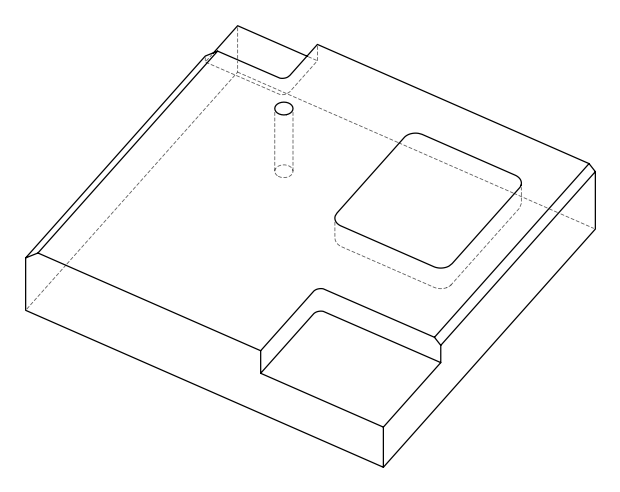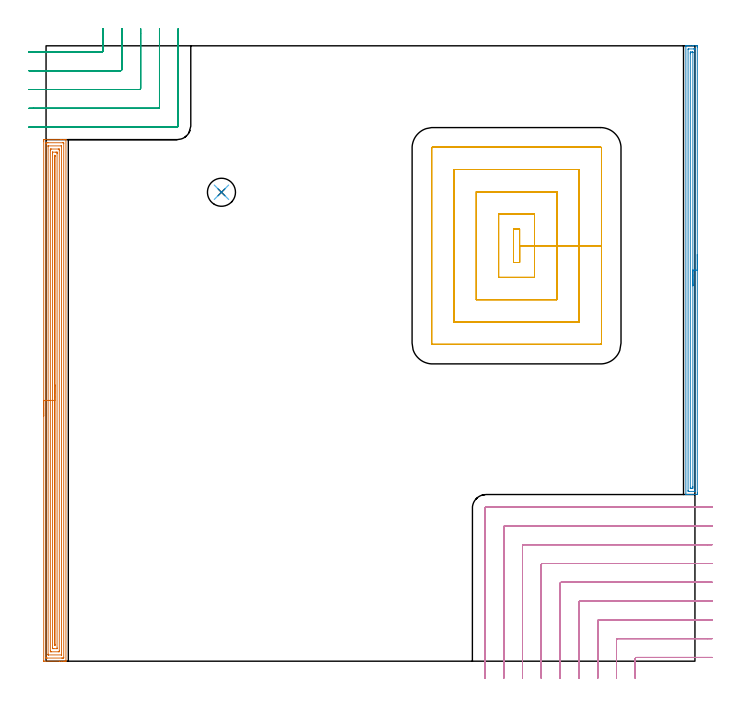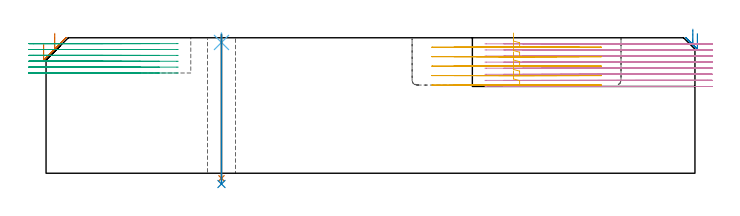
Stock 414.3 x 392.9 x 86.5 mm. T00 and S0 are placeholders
(PLAN: 8 operations, 5 tool changes, 69.9 min)
(1 AREA_MILL | FG_CHAMFER_SURFACE | UGT0205_001 | 16.15 min | 34287 mm3)
(2 AREA_MILL_1 | FG_CHAMFER_SURFACE_1 | UGT0205_001 | 7.07 min | 7746 mm3)
(3 MILL_CORNER_NOTCH_RECTANGULAR | CORNER_NOTCH_RECTANGULAR | UGT0201_008 | Follow Part, ap 4, ae 75% | 7.33 min | 123463 mm3)
(4 MILL_CORNER_NOTCH_RECTANGULAR_1 | CORNER_NOTCH_RECTANGULAR_1 | UGT0201_008 | Follow Part, ap 4, ae 75% | 24.86 min | 469628 mm3)
(5 MILL_RECTANGULAR_POCKET | POCKET_RECTANGULAR_STRAIGHT | NXT0201_007 | Follow Part, ap 6.25, ae 75% | 13.66 min | 602251 mm3)
(6 SPOT_DRILL | STEP1HOLE | NXT0321_9005460120000 | 0.05 min | 197 mm3)
(7 DRILL_THROUGH_HOLE_INTO_CENTER | STEP1HOLE | NXT0301_065 | 0.37 min | 5822 mm3)
(8 DRILL_TO_ENLARGE_THROUGH_HOLE | STEP1HOLE | UGT0301_249 | 0.38 min | 15668 mm3)
(TOOL UGT0205_001 | Chamfer Mill 20 x 3 x 45 deg. | D20 FL50 Z2)
(TOOL UGT0201_008 | End Mill 16 mm | D16 FL32 Z4)
(TOOL NXT0201_007 | ENDMILL 25mm [R216.25-25050GCK54P 1620] | D25 R3 FL54 Z5)
(TOOL NXT0321_9005460120000 | NC Spot Drill, 142deg, 12mm, Carbide, Uncoated | D12 PA142 FL30 Z2)
(TOOL NXT0301_065 | Carbide Drill 9.4mm [860.1-0940-075A1-MM 2214] | D9.4 PA140 FL98 Z2)
(TOOL UGT0301_249 | Twist Drill 17.9 mm | D17.9 PA118 FL130 Z2)
(OP 1 AREA_MILL)
G17 G21 G94 G90
T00 M6
G54
G17 G0 G90 X-1.5 Y156.5 S1061 M3
G43 Z96.5 H0
Z82.3
G94 G1 Y156.538 Z81.428 F250.
Y156.652 Z80.564
Y156.841 Z79.712
Y157.103 Z78.88
Y157.437 Z78.074
Y157.84 Z77.3
Y158.308 Z76.564
Y158.84 Z75.872
Y159.429 Z75.229
Y160.072 Z74.64
Y160.764 Z74.108
Y161.5 Z73.64
Y162.274 Z73.237
Y163.08 Z72.903
Y163.912 Z72.641
Y164.764 Z72.452
Y165.628 Z72.338
Y166.5 Z72.3
Y331.958
X-1.499 Y332.37 Z72.301
X-1.495 Y332.847 Z72.303
X-1.492 Y332.991 Z72.306
X-1.024 Y332.995 Z72.774
X-0.402 Y333. Z73.395
X9.574 Z83.369
X10.98 Z84.776
X11.341 Z85.136
X12.062 Z85.862
X12.312 Z86.111
X12.687 Y332.993 Z86.478
X12.697 Y332.991 Z86.488
X12.7 Y332.817 Z86.5
Y0.183
X12.696 Y0.053 Z86.49
X12.689 Y0.038 Z86.482
X12.663 Y0.01 Z86.454
X12.311 Y0. Z86.111
X12.062 Z85.862
X11.341 Z85.136
X10.097 Z83.894
X8.691 Z82.487
X-1.286 Y0.001 Z72.512
X-1.492 Y0.01 Z72.306
X-1.499 Y0.217 Z72.299
Y0.242
X-1.5 Y166.5 Z72.3
X-0.086 Z73.714
X-0.085 Y330.526 Z73.715
Y330.582
X-0.076 Y330.99 Z73.724
X0.332 Y330.998 Z74.132
X0.742 Y330.999 Z74.542
X1.213 Y331. Z75.013
X10.458 Y330.999 Z84.258
X10.931 Y330.997 Z84.731
X11.171 Y330.99 Z84.971
X11.279 Y330.971 Z85.079
X11.285 Y330.639 Z85.085
Y330.582
Y2.474
Y2.418
X11.276 Y2.01 Z85.076
X10.868 Y2.002 Z84.668
X10.458 Y2.001 Z84.258
X9.987 Y2. Z83.787
X0.742 Y2.001 Z74.542
X0.269 Y2.003 Z74.069
X0.029 Y2.01 Z73.829
X-0.079 Y2.029 Z73.721
X-0.085 Y2.362 Z73.715
Y2.418
X-0.086 Y166.5 Z73.714
X1.328 Z75.128
X1.329 Y328.794 Z75.129
X1.33 Y328.944 Z75.13
X1.333 Y328.98 Z75.133
X1.335 Y328.99 Z75.135
X1.354 Y328.994 Z75.154
X1.423 Y328.999 Z75.223
X9.574 Y329. Z83.374
X9.778 Y328.997 Z83.578
X9.836 Y328.994 Z83.636
X9.865 Y328.99 Z83.665
X9.867 Y328.973 Z83.667
X9.87 Y328.894 Z83.67
X9.871 Y328.794 Z83.671
X9.872 Y328.493 Z83.672
X9.871 Y4.206 Z83.671
X9.87 Y4.056 Z83.67
X9.867 Y4.02 Z83.667
X9.865 Y4.01 Z83.665
X9.846 Y4.006 Z83.646
X9.777 Y4.001 Z83.577
X1.626 Y4. Z75.426
X1.422 Y4.003 Z75.222
X1.364 Y4.006 Z75.164
X1.335 Y4.01 Z75.135
X1.333 Y4.027 Z75.133
X1.33 Y4.106 Z75.13
X1.329 Y4.206 Z75.129
X1.328 Y4.507 Z75.128
Y166.5
X2.743 Z76.543
Y326.111
X2.746 Y326.765 Z76.546
X2.75 Y326.978 Z76.55
X2.953 Y326.99 Z76.753
X3.392 Y327. Z77.192
X7.808 Z81.608
X8.248 Y326.99 Z82.048
X8.451 Y326.983 Z82.251
X8.453 Y326.866 Z82.253
X8.457 Y326.348 Z82.257
Y6.889
X8.454 Y6.235 Z82.254
X8.45 Y6.022 Z82.25
X8.247 Y6.01 Z82.047
X7.808 Y6. Z81.608
X3.392 Z77.192
X2.952 Y6.01 Z76.752
X2.749 Y6.017 Z76.549
X2.747 Y6.134 Z76.547
X2.743 Y6.652 Z76.543
Y166.5
X4.157 Z77.957
Y324.562
X4.16 Y324.802 Z77.96
X4.164 Y324.961 Z77.964
X4.167 Y324.992 Z77.967
X4.172 Y324.994 Z77.972
X4.192 Y324.997 Z77.992
X4.275 Y324.999 Z78.075
X6.256 Y325. Z80.056
X6.925 Y324.996 Z80.725
X7.02 Y324.993 Z80.82
X7.029 Y324.991 Z80.829
X7.036 Y324.967 Z80.836
X7.04 Y324.842 Z80.84
X7.042 Y324.682 Z80.842
X7.043 Y324.442 Z80.843
Y324.323
Y8.438
X7.04 Y8.198 Z80.84
X7.036 Y8.039 Z80.836
X7.033 Y8.008 Z80.833
X7.028 Y8.006 Z80.828
X7.008 Y8.003 Z80.808
X6.925 Y8.001 Z80.725
X4.944 Y8. Z78.744
X4.275 Y8.004 Z78.075
X4.18 Y8.007 Z77.98
X4.171 Y8.009 Z77.971
X4.164 Y8.032 Z77.964
X4.16 Y8.158 Z77.96
X4.158 Y8.318 Z77.958
X4.157 Y8.797 Z77.957
Y166.5
X5.571 Z79.371
Y322.116
X5.572 Y322.534 Z79.372
X5.574 Y322.593 Z79.374
X5.589 Y322.993 Z79.389
X5.622 Y322.99 Z79.422
X5.624 Y322.957 Z79.424
X5.628 Y322.534 Z79.428
X5.629 Y322.117 Z79.429
Y10.884
X5.626 Y10.466 Z79.426
X5.622 Y10.059 Z79.422
X5.612 Y10.006 Z79.412
X5.578 Y10.01 Z79.378
X5.575 Y10.043 Z79.375
X5.571 Y10.466 Z79.371
Y10.524
Y166.5
Y167.372 Z79.409
Y168.236 Z79.523
Y169.088 Z79.712
Y169.92 Z79.974
Y170.726 Z80.308
Y171.5 Z80.711
Y172.236 Z81.18
Y172.928 Z81.711
Y173.571 Z82.3
Y174.16 Z82.943
Y174.692 Z83.635
Y175.16 Z84.371
Y175.563 Z85.145
Y175.897 Z85.951
Y176.159 Z86.783
Y176.348 Z87.635
Y176.462 Z88.5
Y176.5 Z89.371
G0 Z96.5
M5
M2
(OP 2 AREA_MILL_1)
G17 G21 G94 G90
T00 M6
G54
G17 G0 G90 X415.8 Y259.65 S1061 M3
G43 Z96.5 H0
Z89.2
G94 G1 Y259.612 Z88.328 F250.
Y259.498 Z87.464
Y259.309 Z86.612
Y259.047 Z85.78
Y258.713 Z84.974
Y258.31 Z84.2
Y257.842 Z83.464
Y257.31 Z82.772
Y256.721 Z82.129
Y256.078 Z81.54
Y255.386 Z81.008
Y254.65 Z80.54
Y253.876 Z80.137
Y253.07 Z79.803
Y252.238 Z79.541
Y251.387 Z79.352
Y250.522 Z79.238
Y249.65 Z79.2
Y107.378
X415.799 Y107.03 Z79.201
X415.794 Y106.489 Z79.203
X415.792 Y106.408 Z79.206
X415.258 Y106.4 Z79.739
X411.706 Z83.289
X410.292 Z84.704
X409.93 Z85.065
X409.205 Z85.794
X408.942 Z86.057
X408.538 Y106.407 Z86.453
X408.503 Y106.41 Z86.488
X408.5 Y106.582 Z86.5
Y392.718
X408.503 Y392.891 Z86.488
X408.54 Y392.9 Z86.451
X408.942 Z86.057
X409.206 Z85.794
X409.93 Z85.065
X411.18 Z83.817
X412.594 Z82.402
X413.219 Z81.777
X414.995 Z80.002
X415.258 Y392.898 Z79.739
X415.792 Y392.892 Z79.206
X415.794 Y392.811 Z79.203
X415.799 Y392.271 Z79.201
X415.8 Y391.725 Z79.2
Y249.65
X414.386 Z80.614
X414.385 Y108.802 Z80.615
X414.37 Y108.41 Z80.63
X413.896 Y108.401 Z81.104
X410.818 Y108.4 Z84.182
X410.344 Y108.401 Z84.656
X409.93 Y108.41 Z85.07
X409.915 Y108.818 Z85.085
X409.914 Y108.834 Z85.086
X409.915 Y390.498 Z85.085
X409.93 Y390.89 Z85.07
X410.404 Y390.899 Z84.596
X413.482 Y390.9 Z81.518
X413.956 Y390.899 Z81.044
X414.37 Y390.89 Z80.63
X414.385 Y390.482 Z80.615
X414.386 Y390.466 Z80.614
Y249.65
X412.972 Z82.028
X412.971 Y111.5 Z82.029
X412.97 Y111.121 Z82.03
X412.967 Y110.606 Z82.033
X412.965 Y110.425 Z82.035
X412.79 Y110.408 Z82.21
X412.594 Y110.404 Z82.406
X411.91 Y110.4 Z83.09
X411.706 Y110.401 Z83.294
X411.501 Y110.405 Z83.499
X411.366 Y110.41 Z83.634
X411.335 Y110.416 Z83.665
X411.333 Y110.434 Z83.667
X411.331 Y110.48 Z83.669
X411.329 Y110.606 Z83.671
Y387.8
X411.33 Y388.179 Z83.67
X411.333 Y388.694 Z83.667
X411.335 Y388.875 Z83.665
X411.51 Y388.892 Z83.49
X411.706 Y388.896 Z83.294
X412.39 Y388.9 Z82.61
X412.594 Y388.899 Z82.406
X412.799 Y388.895 Z82.201
X412.935 Y388.89 Z82.066
X412.965 Y388.884 Z82.035
X412.967 Y388.866 Z82.033
X412.969 Y388.82 Z82.031
X412.971 Y388.694 Z82.029
X412.972 Y249.65 Z82.028
Y248.778 Z82.067
Y247.914 Z82.18
Y247.062 Z82.369
Y246.23 Z82.632
Y245.424 Z82.965
Y244.65 Z83.368
Y243.914 Z83.837
Y243.222 Z84.368
Y242.579 Z84.957
Y241.99 Z85.601
Y241.458 Z86.293
Y240.99 Z87.028
Y240.587 Z87.802
Y240.253 Z88.608
Y239.991 Z89.44
Y239.802 Z90.292
Y239.688 Z91.157
Y239.65 Z92.028
G0 Z96.5
M5
M2
(OP 3 MILL_CORNER_NOTCH_RECTANGULAR)
G17 G21 G94 G90
T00 M6
G54
G17 G0 G90 X-11. Y388.983 S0 M3
G43 Z96.5 H0
Z82.75
G94 G1 X-8. Y388.999 F250.
G2 X-7.746 Y389. R48. F500.
G1 X35.605
G3 X36.4 Y389.795 R0.8
G1 Y400.9
Y403.9 F250.
G0 Z96.5
X-11. Y376.978
Z82.75
G1 X-8. Y376.999
G2 X-7.746 Y377. R36. F500.
G1 X47.605
G3 X48.4 Y377.795 R0.8
G1 Y400.9
Y403.9 F250.
G0 Z96.5
X-11. Y364.967
Z82.75
G1 X-8. Y364.999
G2 X-7.746 Y365. R24. F500.
G1 X59.605
G3 X60.4 Y365.795 R0.8
G1 Y400.9
Y403.9 F250.
G0 Z96.5
X-10.999 Y352.934
Z82.75
G1 X-8. Y352.997
G2 X-7.746 Y353. R12. F500.
G1 X71.604
G3 X72.4 Y353.796 R0.8
G1 Y400.9
Y403.9 F250.
G0 Z96.5
X-10.746 Y341.
Z82.75
G1 X-7.746
X83.604 F500.
G3 X84.4 Y341.796 R0.8
G1 Y400.9
Y403.9 F250.
G0 Z96.5
X-11. Y389.
Z79.
G1 X-8.
X35.605 F500.
G3 X36.4 Y389.795 R0.8
G1 Y400.9
Y403.9 F250.
G0 Z96.5
X-11. Y377.
Z79.
G1 X-8.
X47.605 F500.
G3 X48.4 Y377.795 R0.8
G1 Y400.9
Y403.9 F250.
G0 Z96.5
X-11. Y365.
Z79.
G1 X-8.
X59.605 F500.
G3 X60.4 Y365.795 R0.8
G1 Y400.9
Y403.9 F250.
G0 Z96.5
X-11. Y353.
Z79.
G1 X-8.
X71.604 F500.
G3 X72.4 Y353.796 R0.8
G1 Y400.9
Y403.9 F250.
G0 Z96.5
X-11. Y341.
Z79.
G1 X-8.
X83.604 F500.
G3 X84.4 Y341.796 R0.8
G1 Y400.9
Y403.9 F250.
G0 Z96.5
X-11. Y389.
Z75.25
G1 X-8.
X35.605 F500.
G3 X36.4 Y389.795 R0.8
G1 Y400.9
Y403.9 F250.
G0 Z96.5
X-11. Y377.
Z75.25
G1 X-8.
X47.605 F500.
G3 X48.4 Y377.795 R0.8
G1 Y400.9
Y403.9 F250.
G0 Z96.5
X-11. Y365.
Z75.25
G1 X-8.
X59.605 F500.
G3 X60.4 Y365.795 R0.8
G1 Y400.9
Y403.9 F250.
G0 Z96.5
X-11. Y353.
Z75.25
G1 X-8.
X71.604 F500.
G3 X72.4 Y353.796 R0.8
G1 Y400.9
Y403.9 F250.
G0 Z96.5
X-11. Y341.
Z75.25
G1 X-8.
X83.604 F500.
G3 X84.4 Y341.796 R0.8
G1 Y400.9
Y403.9 F250.
G0 Z96.5
X-11. Y389.
Z71.5
G1 X-8.
X35.605 F500.
G3 X36.4 Y389.795 R0.8
G1 Y400.9
Y403.9 F250.
G0 Z96.5
X-11. Y377.
Z71.5
G1 X-8.
X47.605 F500.
G3 X48.4 Y377.795 R0.8
G1 Y400.9
Y403.9 F250.
G0 Z96.5
X-11. Y365.
Z71.5
G1 X-8.
X59.605 F500.
G3 X60.4 Y365.795 R0.8
G1 Y400.9
Y403.9 F250.
G0 Z96.5
X-11. Y353.
Z71.5
G1 X-8.
X71.604 F500.
G3 X72.4 Y353.796 R0.8
G1 Y400.9
Y403.9 F250.
G0 Z96.5
X-11. Y341.
Z71.5
G1 X-8.
X83.604 F500.
G3 X84.4 Y341.796 R0.8
G1 Y400.9
Y403.9 F250.
G0 Z96.5
X-11. Y389.
Z67.75
G1 X-8.
X35.605 F500.
G3 X36.4 Y389.795 R0.8
G1 Y400.9
Y403.9 F250.
G0 Z96.5
X-11. Y377.
Z67.75
G1 X-8.
X47.605 F500.
G3 X48.4 Y377.795 R0.8
G1 Y400.9
Y403.9 F250.
G0 Z96.5
X-11. Y365.
Z67.75
G1 X-8.
X59.605 F500.
G3 X60.4 Y365.795 R0.8
G1 Y400.9
Y403.9 F250.
G0 Z96.5
X-11. Y353.
Z67.75
G1 X-8.
X71.604 F500.
G3 X72.4 Y353.796 R0.8
G1 Y400.9
Y403.9 F250.
G0 Z96.5
X-11. Y341.
Z67.75
G1 X-8.
X83.604 F500.
G3 X84.4 Y341.796 R0.8
G1 Y400.9
Y403.9 F250.
G0 Z96.5
X-11. Y389.
Z64.
G1 X-8.
X35.605 F500.
G3 X36.4 Y389.795 R0.8
G1 Y400.9
Y403.9 F250.
G0 Z96.5
X-11. Y377.
Z64.
G1 X-8.
X47.605 F500.
G3 X48.4 Y377.795 R0.8
G1 Y400.9
Y403.9 F250.
G0 Z96.5
X-11. Y365.
Z64.
G1 X-8.
X59.605 F500.
G3 X60.4 Y365.795 R0.8
G1 Y400.9
Y403.9 F250.
G0 Z96.5
X-11. Y353.
Z64.
G1 X-8.
X71.604 F500.
G3 X72.4 Y353.796 R0.8
G1 Y400.9
Y403.9 F250.
G0 Z96.5
X-11. Y341.
Z64.
G1 X-8.
X83.604 F500.
G3 X84.4 Y341.796 R0.8
G1 Y400.9
Y403.9 F250.
G0 Z96.5
M5
M2
(OP 4 MILL_CORNER_NOTCH_RECTANGULAR_1)
G17 G21 G94 G90
T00 M6
G54
G17 G0 G90 X425.3 Y2.4 S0 M3
G43 Z96.5 H0
Z82.612
G94 G1 X422.3 F250.
X376.993 F500.
G3 X376.2 Y1.607 R0.8
G1 Y-8.
Y-11. F250.
G0 Z96.5
X425.3 Y14.4
Z82.612
G1 X422.3
X364.993 F500.
G3 X364.2 Y13.607 R0.8
G1 Y-8.
Y-11. F250.
G0 Z96.5
X425.3 Y26.4
Z82.612
G1 X422.3
X352.994 F500.
G3 X352.2 Y25.606 R0.8
G1 Y-8.
Y-11. F250.
G0 Z96.5
X425.3 Y38.4
Z82.612
G1 X422.3
X340.994 F500.
G3 X340.2 Y37.606 R0.8
G1 Y-8.
Y-11. F250.
G0 Z96.5
X425.3 Y50.4
Z82.612
G1 X422.3
X328.995 F500.
G3 X328.2 Y49.605 R0.8
G1 Y-8.
Y-11. F250.
G0 Z96.5
X425.3 Y62.4
Z82.612
G1 X422.3
X316.995 F500.
G3 X316.2 Y61.605 R0.8
G1 Y-8.
Y-11. F250.
G0 Z96.5
X425.3 Y74.4
Z82.612
G1 X422.3
X304.995 F500.
G3 X304.2 Y73.605 R0.8
G1 Y-8.
Y-11. F250.
G0 Z96.5
X425.3 Y86.4
Z82.612
G1 X422.3
X292.996 F500.
G3 X292.2 Y85.604 R0.8
G1 Y-8.
Y-11. F250.
G0 Z96.5
X425.3 Y98.4
Z82.612
G1 X422.3
X281. F500.
G3 X280.2 Y97.6 R0.8
G1 Y-8.
Y-11. F250.
G0 Z96.5
X425.3 Y2.4
Z78.725
G1 X422.3
X376.993 F500.
G3 X376.2 Y1.607 R0.8
G1 Y-8.
Y-11. F250.
G0 Z96.5
X425.3 Y14.4
Z78.725
G1 X422.3
X364.993 F500.
G3 X364.2 Y13.607 R0.8
G1 Y-8.
Y-11. F250.
G0 Z96.5
X425.3 Y26.4
Z78.725
G1 X422.3
X352.994 F500.
G3 X352.2 Y25.606 R0.8
G1 Y-8.
Y-11. F250.
G0 Z96.5
X425.3 Y38.4
Z78.725
G1 X422.3
X340.994 F500.
G3 X340.2 Y37.606 R0.8
G1 Y-8.
Y-11. F250.
G0 Z96.5
X425.3 Y50.4
Z78.725
G1 X422.3
X328.995 F500.
G3 X328.2 Y49.605 R0.8
G1 Y-8.
Y-11. F250.
G0 Z96.5
X425.3 Y62.4
Z78.725
G1 X422.3
X316.995 F500.
G3 X316.2 Y61.605 R0.8
G1 Y-8.
Y-11. F250.
G0 Z96.5
X425.3 Y74.4
Z78.725
G1 X422.3
X304.995 F500.
G3 X304.2 Y73.605 R0.8
G1 Y-8.
Y-11. F250.
G0 Z96.5
X425.3 Y86.4
Z78.725
G1 X422.3
X292.996 F500.
G3 X292.2 Y85.604 R0.8
G1 Y-8.
Y-11. F250.
G0 Z96.5
X425.3 Y98.4
Z78.725
G1 X422.3
X281. F500.
G3 X280.2 Y97.6 R0.8
G1 Y-8.
Y-11. F250.
G0 Z96.5
X425.3 Y2.4
Z74.837
G1 X422.3
X376.993 F500.
G3 X376.2 Y1.607 R0.8
G1 Y-8.
Y-11. F250.
G0 Z96.5
X425.3 Y14.4
Z74.837
G1 X422.3
X364.993 F500.
G3 X364.2 Y13.607 R0.8
G1 Y-8.
Y-11. F250.
G0 Z96.5
X425.3 Y26.4
Z74.837
G1 X422.3
X352.994 F500.
G3 X352.2 Y25.606 R0.8
G1 Y-8.
Y-11. F250.
G0 Z96.5
X425.3 Y38.4
Z74.837
G1 X422.3
X340.994 F500.
G3 X340.2 Y37.606 R0.8
G1 Y-8.
Y-11. F250.
G0 Z96.5
X425.3 Y50.4
Z74.837
G1 X422.3
X328.995 F500.
G3 X328.2 Y49.605 R0.8
G1 Y-8.
Y-11. F250.
G0 Z96.5
X425.3 Y62.4
Z74.837
G1 X422.3
X316.995 F500.
G3 X316.2 Y61.605 R0.8
G1 Y-8.
Y-11. F250.
G0 Z96.5
X425.3 Y74.4
Z74.837
G1 X422.3
X304.995 F500.
G3 X304.2 Y73.605 R0.8
G1 Y-8.
Y-11. F250.
G0 Z96.5
X425.3 Y86.4
Z74.837
G1 X422.3
X292.996 F500.
G3 X292.2 Y85.604 R0.8
G1 Y-8.
Y-11. F250.
G0 Z96.5
X425.3 Y98.4
Z74.837
G1 X422.3
X281. F500.
G3 X280.2 Y97.6 R0.8
G1 Y-8.
Y-11. F250.
G0 Z96.5
X425.3 Y2.4
Z70.95
G1 X422.3
X376.993 F500.
G3 X376.2 Y1.607 R0.8
G1 Y-8.
Y-11. F250.
G0 Z96.5
X425.3 Y14.4
Z70.95
G1 X422.3
X364.993 F500.
G3 X364.2 Y13.607 R0.8
G1 Y-8.
Y-11. F250.
G0 Z96.5
X425.3 Y26.4
Z70.95
G1 X422.3
X352.994 F500.
G3 X352.2 Y25.606 R0.8
G1 Y-8.
Y-11. F250.
G0 Z96.5
X425.3 Y38.4
Z70.95
G1 X422.3
X340.994 F500.
G3 X340.2 Y37.606 R0.8
G1 Y-8.
Y-11. F250.
G0 Z96.5
X425.3 Y50.4
Z70.95
G1 X422.3
X328.995 F500.
G3 X328.2 Y49.605 R0.8
G1 Y-8.
Y-11. F250.
G0 Z96.5
X425.3 Y62.4
Z70.95
G1 X422.3
X316.995 F500.
G3 X316.2 Y61.605 R0.8
G1 Y-8.
Y-11. F250.
G0 Z96.5
X425.3 Y74.4
Z70.95
G1 X422.3
X304.995 F500.
G3 X304.2 Y73.605 R0.8
G1 Y-8.
Y-11. F250.
G0 Z96.5
X425.3 Y86.4
Z70.95
G1 X422.3
X292.996 F500.
G3 X292.2 Y85.604 R0.8
G1 Y-8.
Y-11. F250.
G0 Z96.5
X425.3 Y98.4
Z70.95
G1 X422.3
X281. F500.
G3 X280.2 Y97.6 R0.8
G1 Y-8.
Y-11. F250.
G0 Z96.5
X425.3 Y2.4
Z67.062
G1 X422.3
X376.993 F500.
G3 X376.2 Y1.607 R0.8
G1 Y-8.
Y-11. F250.
G0 Z96.5
X425.3 Y14.4
Z67.062
G1 X422.3
X364.993 F500.
G3 X364.2 Y13.607 R0.8
G1 Y-8.
Y-11. F250.
G0 Z96.5
X425.3 Y26.4
Z67.062
G1 X422.3
X352.994 F500.
G3 X352.2 Y25.606 R0.8
G1 Y-8.
Y-11. F250.
G0 Z96.5
X425.3 Y38.4
Z67.062
G1 X422.3
X340.994 F500.
G3 X340.2 Y37.606 R0.8
G1 Y-8.
Y-11. F250.
G0 Z96.5
X425.3 Y50.4
Z67.062
G1 X422.3
X328.995 F500.
G3 X328.2 Y49.605 R0.8
G1 Y-8.
Y-11. F250.
G0 Z96.5
X425.3 Y62.4
Z67.062
G1 X422.3
X316.995 F500.
G3 X316.2 Y61.605 R0.8
G1 Y-8.
Y-11. F250.
G0 Z96.5
X425.3 Y74.4
Z67.062
G1 X422.3
X304.995 F500.
G3 X304.2 Y73.605 R0.8
G1 Y-8.
Y-11. F250.
G0 Z96.5
X425.3 Y86.4
Z67.062
G1 X422.3
X292.996 F500.
G3 X292.2 Y85.604 R0.8
G1 Y-8.
Y-11. F250.
G0 Z96.5
X425.3 Y98.4
Z67.062
G1 X422.3
X281. F500.
G3 X280.2 Y97.6 R0.8
G1 Y-8.
Y-11. F250.
G0 Z96.5
X425.3 Y2.4
Z63.175
G1 X422.3
X376.993 F500.
G3 X376.2 Y1.607 R0.8
G1 Y-8.
Y-11. F250.
G0 Z96.5
X425.3 Y14.4
Z63.175
G1 X422.3
X364.993 F500.
G3 X364.2 Y13.607 R0.8
G1 Y-8.
Y-11. F250.
G0 Z96.5
X425.3 Y26.4
Z63.175
G1 X422.3
X352.994 F500.
G3 X352.2 Y25.606 R0.8
G1 Y-8.
Y-11. F250.
G0 Z96.5
X425.3 Y38.4
Z63.175
G1 X422.3
X340.994 F500.
G3 X340.2 Y37.606 R0.8
G1 Y-8.
Y-11. F250.
G0 Z96.5
X425.3 Y50.4
Z63.175
G1 X422.3
X328.995 F500.
G3 X328.2 Y49.605 R0.8
G1 Y-8.
Y-11. F250.
G0 Z96.5
X425.3 Y62.4
Z63.175
G1 X422.3
X316.995 F500.
G3 X316.2 Y61.605 R0.8
G1 Y-8.
Y-11. F250.
G0 Z96.5
X425.3 Y74.4
Z63.175
G1 X422.3
X304.995 F500.
G3 X304.2 Y73.605 R0.8
G1 Y-8.
Y-11. F250.
G0 Z96.5
X425.3 Y86.4
Z63.175
G1 X422.3
X292.996 F500.
G3 X292.2 Y85.604 R0.8
G1 Y-8.
Y-11. F250.
G0 Z96.5
X425.3 Y98.4
Z63.175
G1 X422.3
X281. F500.
G3 X280.2 Y97.6 R0.8
G1 Y-8.
Y-11. F250.
G0 Z96.5
X425.3 Y2.4
Z59.287
G1 X422.3
X376.993 F500.
G3 X376.2 Y1.607 R0.8
G1 Y-8.
Y-11. F250.
G0 Z96.5
X425.3 Y14.4
Z59.287
G1 X422.3
X364.993 F500.
G3 X364.2 Y13.607 R0.8
G1 Y-8.
Y-11. F250.
G0 Z96.5
X425.3 Y26.4
Z59.287
G1 X422.3
X352.994 F500.
G3 X352.2 Y25.606 R0.8
G1 Y-8.
Y-11. F250.
G0 Z96.5
X425.3 Y38.4
Z59.287
G1 X422.3
X340.994 F500.
G3 X340.2 Y37.606 R0.8
G1 Y-8.
Y-11. F250.
G0 Z96.5
X425.3 Y50.4
Z59.287
G1 X422.3
X328.995 F500.
G3 X328.2 Y49.605 R0.8
G1 Y-8.
Y-11. F250.
G0 Z96.5
X425.3 Y62.4
Z59.287
G1 X422.3
X316.995 F500.
G3 X316.2 Y61.605 R0.8
G1 Y-8.
Y-11. F250.
G0 Z96.5
X425.3 Y74.4
Z59.287
G1 X422.3
X304.995 F500.
G3 X304.2 Y73.605 R0.8
G1 Y-8.
Y-11. F250.
G0 Z96.5
X425.3 Y86.4
Z59.287
G1 X422.3
X292.996 F500.
G3 X292.2 Y85.604 R0.8
G1 Y-8.
Y-11. F250.
G0 Z96.5
X425.3 Y98.4
Z59.287
G1 X422.3
X281. F500.
G3 X280.2 Y97.6 R0.8
G1 Y-8.
Y-11. F250.
G0 Z96.5
X425.3 Y2.4
Z55.4
G1 X422.3
X376.993 F500.
G3 X376.2 Y1.607 R0.8
G1 Y-8.
Y-11. F250.
G0 Z96.5
X425.3 Y14.4
Z55.4
G1 X422.3
X364.993 F500.
G3 X364.2 Y13.607 R0.8
G1 Y-8.
Y-11. F250.
G0 Z96.5
X425.3 Y26.4
Z55.4
G1 X422.3
X352.994 F500.
G3 X352.2 Y25.606 R0.8
G1 Y-8.
Y-11. F250.
G0 Z96.5
X425.3 Y38.4
Z55.4
G1 X422.3
X340.994 F500.
G3 X340.2 Y37.606 R0.8
G1 Y-8.
Y-11. F250.
G0 Z96.5
X425.3 Y50.4
Z55.4
G1 X422.3
X328.995 F500.
G3 X328.2 Y49.605 R0.8
G1 Y-8.
Y-11. F250.
G0 Z96.5
X425.3 Y62.4
Z55.4
G1 X422.3
X316.995 F500.
G3 X316.2 Y61.605 R0.8
G1 Y-8.
Y-11. F250.
G0 Z96.5
X425.3 Y74.4
Z55.4
G1 X422.3
X304.995 F500.
G3 X304.2 Y73.605 R0.8
G1 Y-8.
Y-11. F250.
G0 Z96.5
X425.3 Y86.4
Z55.4
G1 X422.3
X292.996 F500.
G3 X292.2 Y85.604 R0.8
G1 Y-8.
Y-11. F250.
G0 Z96.5
X425.3 Y98.4
Z55.4
G1 X422.3
X281. F500.
G3 X280.2 Y97.6 R0.8
G1 Y-8.
Y-11. F250.
G0 Z96.5
M5
M2
(OP 5 MILL_RECTANGULAR_POCKET)
G17 G21 G94 G90
T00 M6
G54
G17 G0 G90 X298.45 Y273.688 S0 M3
G43 Z96.5 H1
Z89.5
G94 G1 Y254.55 Z84.372 F250.
X302.35 Z83.327
Y265.25 Z80.46
Y275.95 F500.
X298.45
Y254.55
X302.35
Y265.25
X311.85
Y285.45
X288.95
Y245.05
X311.85
Y265.25
X326.1
Y299.7
X274.7
Y230.8
X326.1
Y265.25
X340.35
Y313.95
X260.45
Y216.55
X340.35
Y265.25
X354.6
Y327.6
G3 X354. Y328.2 R0.6
G1 X246.8
G3 X246.2 Y327.6 R0.6
G1 Y202.9
G3 X246.8 Y202.3 R0.6
G1 X354.
G3 X354.6 Y202.9 R0.6
G1 Y265.25
Y266.25
G0 X298.45 Y273.688 Z83.46
G1 Y254.55 Z78.332 F250.
X302.35 Z77.287
Y265.25 Z74.42
Y275.95 F500.
X298.45
Y254.55
X302.35
Y265.25
X311.85
Y285.45
X288.95
Y245.05
X311.85
Y265.25
X326.1
Y299.7
X274.7
Y230.8
X326.1
Y265.25
X340.35
Y313.95
X260.45
Y216.55
X340.35
Y265.25
X354.6
Y327.6
G3 X354. Y328.2 R0.6
G1 X246.8
G3 X246.2 Y327.6 R0.6
G1 Y202.9
G3 X246.8 Y202.3 R0.6
G1 X354.
G3 X354.6 Y202.9 R0.6
G1 Y265.25
Y266.25
G0 X298.45 Y273.688 Z77.42
G1 Y254.55 Z72.292 F250.
X302.35 Z71.247
Y265.25 Z68.38
Y275.95 F500.
X298.45
Y254.55
X302.35
Y265.25
X311.85
Y285.45
X288.95
Y245.05
X311.85
Y265.25
X326.1
Y299.7
X274.7
Y230.8
X326.1
Y265.25
X340.35
Y313.95
X260.45
Y216.55
X340.35
Y265.25
X354.6
Y327.6
G3 X354. Y328.2 R0.6
G1 X246.8
G3 X246.2 Y327.6 R0.6
G1 Y202.9
G3 X246.8 Y202.3 R0.6
G1 X354.
G3 X354.6 Y202.9 R0.6
G1 Y265.25
Y266.25
G0 X298.45 Y273.688 Z71.38
G1 Y254.55 Z66.252 F250.
X302.35 Z65.207
Y265.25 Z62.34
Y275.95 F500.
X298.45
Y254.55
X302.35
Y265.25
X311.85
Y285.45
X288.95
Y245.05
X311.85
Y265.25
X326.1
Y299.7
X274.7
Y230.8
X326.1
Y265.25
X340.35
Y313.95
X260.45
Y216.55
X340.35
Y265.25
X354.6
Y327.6
G3 X354. Y328.2 R0.6
G1 X246.8
G3 X246.2 Y327.6 R0.6
G1 Y202.9
G3 X246.8 Y202.3 R0.6
G1 X354.
G3 X354.6 Y202.9 R0.6
G1 Y265.25
Y266.25
G0 X298.45 Y273.688 Z65.34
G1 Y254.55 Z60.212 F250.
X302.35 Z59.167
Y265.25 Z56.3
Y275.95 F500.
X298.45
Y254.55
X302.35
Y265.25
X311.85
Y285.45
X288.95
Y245.05
X311.85
Y265.25
X326.1
Y299.7
X274.7
Y230.8
X326.1
Y265.25
X340.35
Y313.95
X260.45
Y216.55
X340.35
Y265.25
X354.6
Y327.6
G3 X354. Y328.2 R0.6
G1 X246.8
G3 X246.2 Y327.6 R0.6
G1 Y202.9
G3 X246.8 Y202.3 R0.6
G1 X354.
G3 X354.6 Y202.9 R0.6
G1 Y265.25
Y266.25
G0 Z96.5
M5
M2
(OP 6 SPOT_DRILL)
G17 G21 G94 G90
T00 M6
G54
G17 G0 G90 X112. Y299.4 S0 M3
G43 Z96.5 H0
G94 G81 G98 Z83.5 F250. R89.5
G80
M5
M2
(OP 7 DRILL_THROUGH_HOLE_INTO_CENTER)
G17 G21 G94 G90
T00 M6
G54
G17 G0 G90 X112. Y299.4 S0 M3
G43 Z96.5 H1
G94 G73 G98 Z-3.211 F250. Q8.971 R88.5
G80
M5
M2
(OP 8 DRILL_TO_ENLARGE_THROUGH_HOLE)
G17 G21 G94 G90
T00 M6
G54
G17 G0 G90 X112. Y299.4 S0 M3
G43 Z96.5 H0
G94 G73 G98 Z-6.878 F250. Q15.563 R88.5
G80
M5
M2
